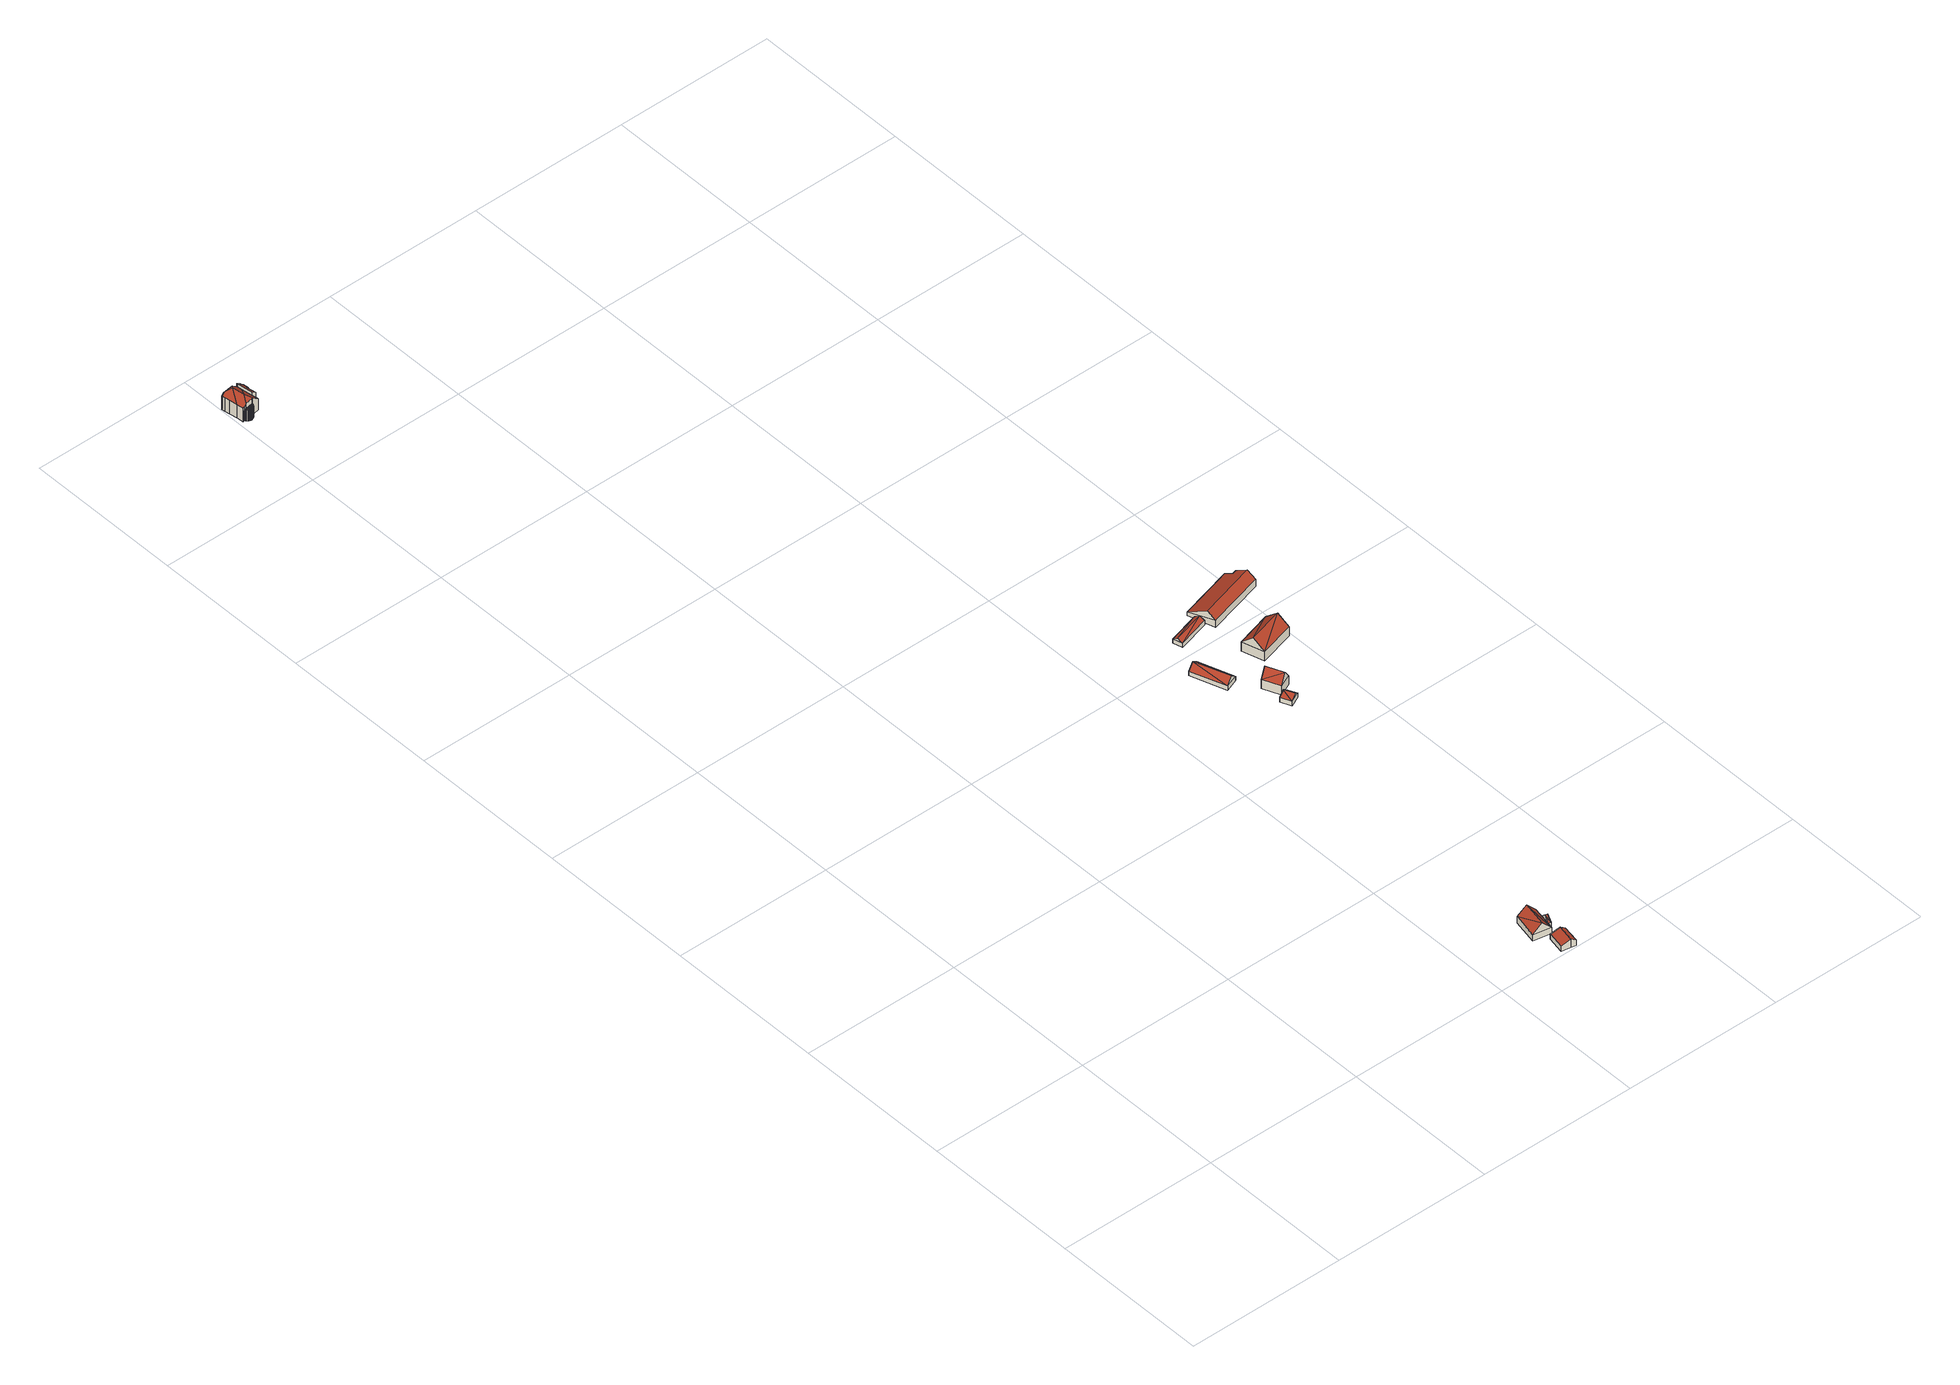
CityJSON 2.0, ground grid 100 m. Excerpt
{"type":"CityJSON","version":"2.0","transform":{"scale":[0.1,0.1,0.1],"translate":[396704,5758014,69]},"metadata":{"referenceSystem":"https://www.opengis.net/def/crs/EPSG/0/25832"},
"CityObjects":{
"building1":{"type":"Building","attributes":{"Gemeindeschluessel":"05558020","Geometrietyp2DReferenz":"3000","function":"31001_1000"},"address":[{"country":"Germany","locality":"Havixbeck","thoroughfareNumber":"7","thoroughfareName":"Schonebeck"}],"children":["building1-1","building1-2","building1-3"]},
"building1-1":{"type":"BuildingPart","attributes":{"roofType":"5000","measuredHeight":8.97},"parents":["building1"],"geometry":[{"type":"Solid","lod":"2","boundaries":[[[[0,1,2,3]],[[4,5,1,0]],[[6,7,5,4]],[[8,9,7,6]],[[10,11,9,8]],[[12,13,11,10]],[[14,15,13,12]],[[16,17,15,14]],[[18,19,17,16]],[[20,21,19,18]],[[22,23,21,20]],[[24,25,23,22]],[[26,27,25,24]],[[28,29,30,31]],[[3,2,29,28]],[[26,24,22,32,33]],[[20,34,32,22]],[[18,35,34,20]],[[16,36,35,18]],[[14,37,36,16]],[[12,38,37,14]],[[10,39,38,12]],[[8,40,39,10]],[[6,41,40,8]],[[4,42,41,6]],[[0,43,42,4]],[[3,44,43,0]],[[28,45,44,3]],[[31,45,28]],[[46,33,32,34,35,36,37,38,39,40,41,42,43,44,45,31]],[[1,5,7,9,11,13,15,17,19,21,23,25,27,47,48,30,29,2]],[[27,26,33,47]],[[48,46,31,30]],[[47,33,46,48]]]],"semantics":{"surfaces":[{"type":"WallSurface"},{"type":"RoofSurface"},{"type":"GroundSurface"},{"type":"ClosureSurface"}],"values":[[0,0,0,0,0,0,0,0,0,0,0,0,0,0,0,1,1,1,1,1,1,1,1,1,1,1,1,1,1,1,2,3,3,3]]}}]},
"building1-2":{"type":"BuildingPart","attributes":{"roofType":"3300","measuredHeight":13.43},"parents":["building1"],"geometry":[{"type":"Solid","lod":"2","boundaries":[[[[49,50,51,52]],[[53,54,50,49]],[[55,56,54,53]],[[57,58,59,60]],[[61,62,58,57]],[[63,64,62,61]],[[65,30,64,63]],[[66,31,30,65]],[[27,26,67]],[[68,69,27,67]],[[70,71,69,68]],[[72,73,71,70]],[[74,75,73,72]],[[52,51,75,74]],[[66,65,63,76,77]],[[49,78,53]],[[61,57,60,79,76,63]],[[55,53,78,76,79]],[[68,67,77,76,78,70]],[[52,74,72,70,78,49]],[[50,54,56,80,59,58,62,64,30,48,47,27,69,71,73,75,51]],[[56,55,79,80]],[[79,60,59,80]],[[46,31,66,77]],[[48,30,31,46]],[[26,33,46,77,67]],[[27,47,33,26]],[[46,33,47,48]]]],"semantics":{"surfaces":[{"type":"WallSurface"},{"type":"RoofSurface"},{"type":"GroundSurface"},{"type":"ClosureSurface"}],"values":[[0,0,0,0,0,0,0,0,0,0,0,0,0,0,1,1,1,1,1,1,2,3,3,0,3,0,3,3]]}}]},
"building1-3":{"type":"BuildingPart","attributes":{"roofType":"2100","measuredHeight":9.69},"parents":["building1"],"geometry":[{"type":"Solid","lod":"2","boundaries":[[[[81,60,59,82,83]],[[84,85,56,55,86]],[[87,88,85,84]],[[89,90,88,87]],[[91,92,90,89]],[[93,94,92,91]],[[95,96,94,93]],[[97,98,96,95]],[[99,100,98,97]],[[101,102,100,99]],[[103,104,102,101]],[[83,82,104,103]],[[101,99,97,95,93,91,89,87,84,86,81,83,103]],[[59,80,56,85,88,90,92,94,96,98,100,102,104,82]],[[79,60,81,86,55]],[[56,80,79,55]],[[59,60,79,80]]]],"semantics":{"surfaces":[{"type":"WallSurface"},{"type":"RoofSurface"},{"type":"GroundSurface"},{"type":"ClosureSurface"}],"values":[[0,0,0,0,0,0,0,0,0,0,0,0,1,2,0,3,3]]}}]},
"building2":{"type":"Building","attributes":{"Gemeindeschluessel":"05515000","Geometrietyp2DReferenz":"3000","function":"31001_2700","roofType":"2100","measuredHeight":5.59},"geometry":[{"type":"Solid","lod":"2","boundaries":[[[[105,106,107,108]],[[109,110,106,105]],[[111,112,110,109]],[[108,107,112,111]],[[109,105,108,111]],[[106,110,112,107]]]],"semantics":{"surfaces":[{"type":"WallSurface"},{"type":"RoofSurface"},{"type":"GroundSurface"}],"values":[[0,0,0,0,1,2]]}}]},
"building3":{"type":"Building","attributes":{"Gemeindeschluessel":"05515000","Geometrietyp2DReferenz":"3000","function":"31001_1000","roofType":"5000","measuredHeight":9.88},"address":[{"country":"Germany","locality":"Münster","thoroughfareNumber":"20","thoroughfareName":"Bösenseller Straße"}],"geometry":[{"type":"Solid","lod":"2","boundaries":[[[[113,114,115,116]],[[117,118,114,113]],[[119,120,118,117]],[[116,115,120,119]],[[121,122,117]],[[117,113,121]],[[116,119,122]],[[122,121,116]],[[116,121,113]],[[117,122,119]],[[114,118,120,115]]]],"semantics":{"surfaces":[{"type":"WallSurface"},{"type":"RoofSurface"},{"type":"GroundSurface"}],"values":[[0,0,0,0,1,1,1,1,0,0,2]]}}]},
"building4":{"type":"Building","attributes":{"Gemeindeschluessel":"05515000","Geometrietyp2DReferenz":"3000","function":"51009_1610","roofType":"2100","measuredHeight":5.71},"geometry":[{"type":"Solid","lod":"2","boundaries":[[[[123,124,125,126]],[[127,128,124,123]],[[129,130,128,127]],[[126,125,130,129]],[[127,123,126,129]],[[124,128,130,125]]]],"semantics":{"surfaces":[{"type":"WallSurface"},{"type":"RoofSurface"},{"type":"GroundSurface"}],"values":[[0,0,0,0,1,2]]}}]},
"building5":{"type":"Building","attributes":{"Gemeindeschluessel":"05515000","Geometrietyp2DReferenz":"3000","function":"51009_1610","roofType":"3100","measuredHeight":7.75},"geometry":[{"type":"Solid","lod":"2","boundaries":[[[[131,132,133,134]],[[135,136,132,131]],[[137,138,136,135]],[[134,133,138,137]],[[131,139,135]],[[137,140,134]],[[134,140,139]],[[139,131,134]],[[140,137,135]],[[135,139,140]],[[132,136,138,133]]]],"semantics":{"surfaces":[{"type":"WallSurface"},{"type":"RoofSurface"},{"type":"GroundSurface"}],"values":[[0,0,0,0,0,0,1,1,1,1,2]]}}]},
"building6":{"type":"Building","attributes":{"Gemeindeschluessel":"05515000","Geometrietyp2DReferenz":"3000","function":"31001_2700","roofType":"3100","measuredHeight":6.48},"geometry":[{"type":"Solid","lod":"2","boundaries":[[[[141,142,143,144]],[[145,146,142,141]],[[147,148,146,145]],[[144,143,148,147]],[[141,149,145]],[[147,150,144]],[[144,150,149]],[[149,141,144]],[[150,147,145]],[[145,149,150]],[[142,146,148,143]]]],"semantics":{"surfaces":[{"type":"WallSurface"},{"type":"RoofSurface"},{"type":"GroundSurface"}],"values":[[0,0,0,0,0,0,1,1,1,1,2]]}}]},
"building7":{"type":"Building","attributes":{"Gemeindeschluessel":"05515000","Geometrietyp2DReferenz":"3000","function":"31001_2460","roofType":"3100","measuredHeight":4.78},"geometry":[{"type":"Solid","lod":"2","boundaries":[[[[151,152,153,154]],[[155,156,152,151]],[[157,158,156,155]],[[154,153,158,157]],[[151,159,155]],[[157,160,154]],[[159,151,154]],[[154,160,159]],[[155,159,160]],[[160,157,155]],[[152,156,158,153]]]],"semantics":{"surfaces":[{"type":"WallSurface"},{"type":"RoofSurface"},{"type":"GroundSurface"}],"values":[[0,0,0,0,0,0,1,1,1,1,2]]}}]},
"building8":{"type":"Building","attributes":{"Gemeindeschluessel":"05515000","Geometrietyp2DReferenz":"3000","function":"31001_1000","roofType":"3100","measuredHeight":11.99},"address":[{"country":"Germany","locality":"Münster","thoroughfareNumber":"18a","thoroughfareName":"Bösenseller Straße"}],"geometry":[{"type":"Solid","lod":"2","boundaries":[[[[161,162,163,164]],[[165,166,162,161]],[[167,168,166,165]],[[164,163,168,167]],[[161,169,165]],[[167,170,164]],[[170,169,161]],[[161,164,170]],[[167,165,169]],[[169,170,167]],[[162,166,168,163]]]],"semantics":{"surfaces":[{"type":"WallSurface"},{"type":"RoofSurface"},{"type":"GroundSurface"}],"values":[[0,0,0,0,0,0,1,1,1,1,2]]}}]},
"building9":{"type":"Building","attributes":{"Gemeindeschluessel":"05515000","Geometrietyp2DReferenz":"3000","function":"31001_2460","roofType":"3100","measuredHeight":4.86},"geometry":[{"type":"Solid","lod":"2","boundaries":[[[[171,172,173,174]],[[175,176,172,171]],[[177,178,176,175]],[[174,173,178,177]],[[171,179,175]],[[177,180,174]],[[171,174,180]],[[180,179,171]],[[179,180,177]],[[177,175,179]],[[172,176,178,173]]]],"semantics":{"surfaces":[{"type":"WallSurface"},{"type":"RoofSurface"},{"type":"GroundSurface"}],"values":[[0,0,0,0,0,0,1,1,1,1,2]]}}]},
"building10":{"type":"Building","attributes":{"Gemeindeschluessel":"05515000","Geometrietyp2DReferenz":"3000","function":"31001_1000","roofType":"3100","measuredHeight":12.6},"address":[{"country":"Germany","locality":"Münster","thoroughfareNumber":"18b","thoroughfareName":"Bösenseller Straße"}],"geometry":[{"type":"Solid","lod":"2","boundaries":[[[[181,182,183,184]],[[185,186,182,181]],[[187,188,186,185]],[[184,183,188,187]],[[181,189,185]],[[187,190,184]],[[181,184,190]],[[190,189,181]],[[189,190,187]],[[187,185,189]],[[182,186,188,183]]]],"semantics":{"surfaces":[{"type":"WallSurface"},{"type":"RoofSurface"},{"type":"GroundSurface"}],"values":[[0,0,0,0,0,0,1,1,1,1,2]]}}]},
"building11":{"type":"Building","attributes":{"Gemeindeschluessel":"05515000","Geometrietyp2DReferenz":"3000","function":"31001_2700","roofType":"5000","measuredHeight":8.9},"geometry":[{"type":"Solid","lod":"2","boundaries":[[[[191,192,193,194]],[[195,196,192,191]],[[197,198,196,195]],[[199,200,198,197]],[[201,202,200,199]],[[194,193,202,201]],[[201,203,204,194]],[[199,197,195,191,204,203]],[[194,204,191]],[[199,203,201]],[[192,196,198,200,202,193]]]],"semantics":{"surfaces":[{"type":"WallSurface"},{"type":"RoofSurface"},{"type":"GroundSurface"}],"values":[[0,0,0,0,0,0,1,1,0,0,2]]}}]}
},
"vertices":[
[94,7569,86],[94,7569,10],[97,7574,10],[97,7574,86],[90,7564,86],[90,7564,10],[85,7561,86],[85,7561,10],[79,7558,86],[79,7558,10],[73,7556,86],[73,7556,10],[67,7556,86],[67,7556,10],[61,7557,86],[61,7557,10],[55,7559,86],[55,7559,10],[50,7562,86],[50,7562,10],[45,7566,86],[45,7566,10],[41,7571,86],[41,7571,10],[39,7577,86],[39,7577,10],[34,7576,81],[34,7576,10],[99,7580,86],[99,7580,10],[100,7586,10],[100,7586,86],[45,7573,91],[38,7577,86],[50,7571,94],[55,7570,96],[59,7569,98],[64,7568,99],[67,7568,99],[71,7569,99],[75,7569,99],[78,7571,99],[82,7572,97],[86,7574,96],[90,7577,93],[95,7581,90],[51,7579,86],[38,7577,10],[51,7579,10],
[25,7723,116],[25,7723,10],[9,7720,10],[9,7720,103],[90,7732,116],[90,7732,10],[126,7736,87],[126,7736,10],[145,7601,87],[145,7601,10],[140,7634,10],[140,7634,87],[146,7592,87],[146,7592,10],[102,7587,123],[102,7587,10],[100,7586,123],[100,7586,122],[34,7576,107],[28,7575,103],[28,7575,10],[23,7616,103],[23,7616,10],[16,7668,103],[16,7668,10],[12,7696,103],[12,7696,10],[72,7616,144],[51,7579,122],[61,7693,144],[131,7704,87],[131,7704,10],
[140,7634,107],[169,7638,10],[169,7638,87],[150,7740,90],[150,7740,10],[126,7736,107],[150,7737,90],[150,7737,10],[151,7734,90],[151,7734,10],[154,7732,88],[154,7732,10],[156,7730,87],[156,7730,10],[159,7730,85],[159,7730,10],[162,7730,83],[162,7730,10],[165,7731,81],[165,7731,10],[170,7699,80],[170,7699,10],[161,7698,87],[161,7698,10],
[2431,24,46],[2431,24,13],[2489,13,13],[2489,13,68],[2452,132,46],[2452,132,13],[2511,121,68],[2511,121,13],
[2373,178,57],[2373,178,14],[2483,157,14],[2483,157,57],[2405,338,57],[2405,338,14],[2515,316,57],[2515,316,14],[2428,167,113],[2460,327,113],
[2541,115,49],[2541,115,12],[2511,121,12],[2511,121,70],[2520,7,50],[2520,7,12],[2489,13,70],[2489,13,12],
[2490,190,57],[2490,190,14],[2505,187,14],[2505,187,57],[2503,258,57],[2503,258,14],[2518,255,57],[2518,255,14],[2497,224,91],[2511,221,91],
[2393,2885,43],[2393,2885,14],[2467,2667,14],[2467,2667,43],[2473,2913,43],[2473,2913,14],[2547,2695,43],[2547,2695,14],[2433,2899,79],[2507,2681,79],
[2705,2389,41],[2705,2389,11],[2676,2453,11],[2676,2453,41],[2641,2360,41],[2641,2360,11],[2612,2425,41],[2612,2425,11],[2682,2378,59],[2653,2443,59],
[2609,2566,73],[2609,2566,12],[2656,2458,12],[2656,2458,73],[2688,2600,73],[2688,2600,12],[2735,2493,73],[2735,2493,12],[2648,2583,132],[2695,2476,132],
[2515,3069,40],[2515,3069,10],[2715,3125,10],[2715,3125,40],[2498,3129,40],[2498,3129,10],[2698,3185,40],[2698,3185,10],[2507,3099,59],[2706,3155,59],
[2759,2708,79],[2759,2708,15],[2982,2769,15],[2982,2769,79],[2719,2847,79],[2719,2847,15],[2942,2909,79],[2942,2909,15],[2739,2777,141],[2962,2839,141],
[2692,3238,37],[2692,3238,13],[2742,3071,13],[2742,3071,61],[3033,3333,37],[3033,3333,13],[3048,3283,64],[3048,3283,13],[3072,3289,65],[3072,3289,13],[3106,3173,61],[3106,3173,13],[3092,3221,102],[2728,3119,102]
]}
